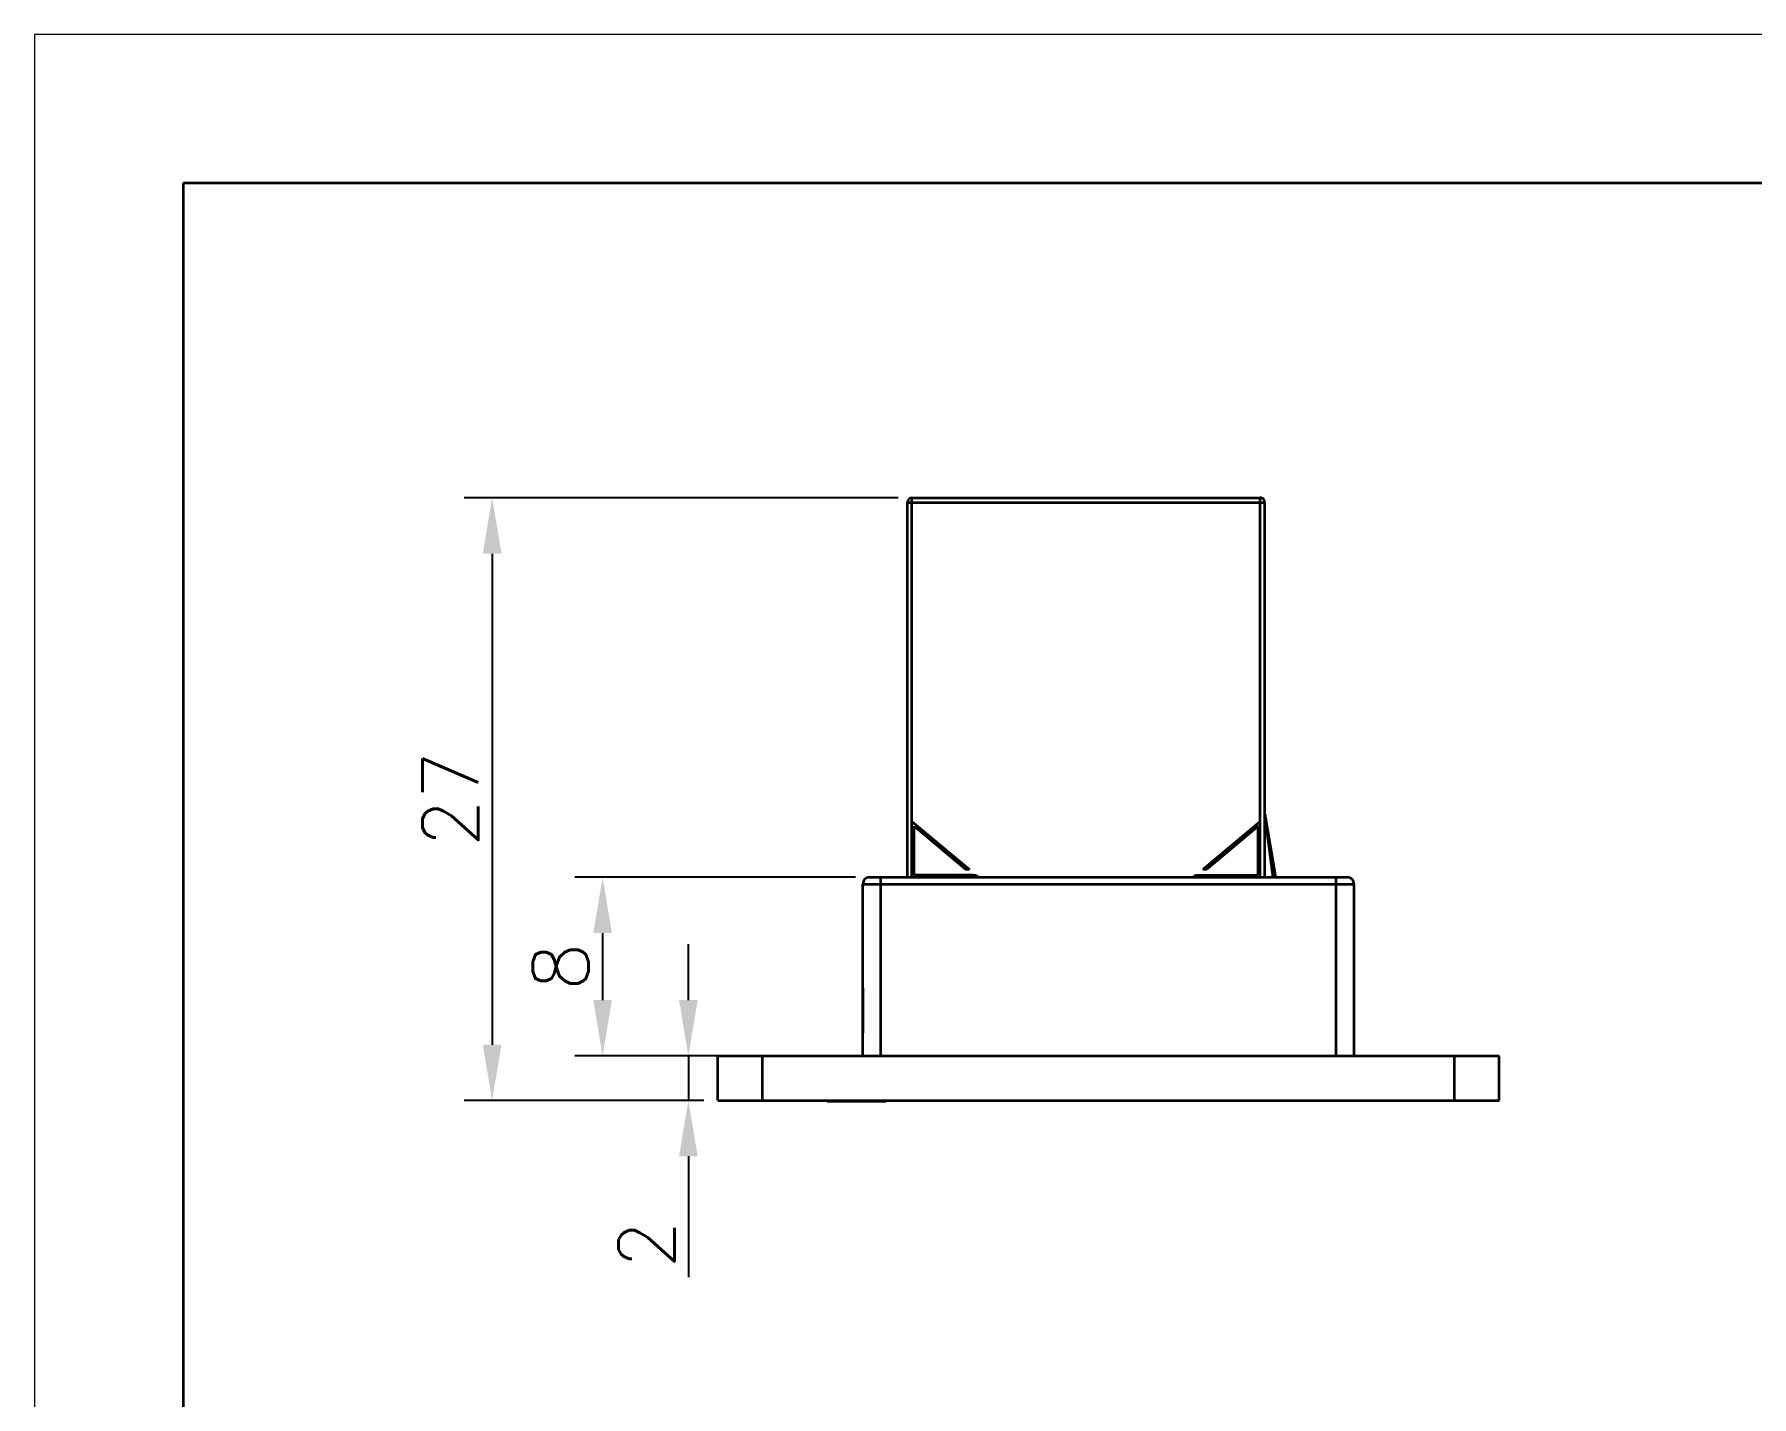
# Model space of a CAD drawing. Header units: millimetres. Extents: x -70 to 70, y -99 to 99.
# Drawn here: x -70 to 6.9, y 38 to 99 of the extents above; entities that cross this region are included whole.
import ezdxf

# ---------------------------------------------------------------- set-up
doc = ezdxf.new("R2010")
doc.units = ezdxf.units.MM
doc.header["$PDSIZE"] = -5
doc.layers.get('0').update_dxf_attribs({"lineweight": 18})
for name, color, linetype, lineweight in [('尺寸线层', 3, 'Continuous', 18), ('粗实线层', 7, 'Continuous', 35), ('细实线层', 7, 'Continuous', 18)]:
    doc.layers.add(name, color=color, linetype=linetype, lineweight=lineweight)
doc.styles.get("Standard").update_dxf_attribs({"font": 'txt.shx'})
doc.dimstyles.get("Standard").update_dxf_attribs({"dimtxt": 0.18, "dimasz": 0.18, "dimexe": 0.18, "dimexo": 0.0625, "dimgap": 0.09, "dimtad": 0, "dimtih": 1, "dimtoh": 1, "dimdec": 4, "dimzin": 0, "dimdsep": 46, "dimtxsty": 'Standard', "dimcen": 0.09, "dimdle": 0.36, "dimadec": 0, "dimazin": 0, "dimtfac": 1, "dimtdec": 4, "dimtofl": 0, "dimtmove": 0, "dimatfit": 3, "dimfxl": 1, "dimtolj": 1, "dimarcsym": 0})

# ---------------------------------------------------------------- blocks, each defined once
blk = doc.blocks.new('$CAXA_FRAME_13B17AC1$')
at = {"layer": '粗实线层'}
for p, q in [((95, 138.5), (-95, 138.5)), ((-95, 138.5), (-95, -138.5))]:
    blk.add_line(p, q, dxfattribs=at)
at = {"layer": '细实线层'}
for p, q in [((105, 148.5), (-105, 148.5)), ((-105, 148.5), (-105, -148.5))]:
    blk.add_line(p, q, dxfattribs=at)
blk = doc.blocks.new('*X3')
at = {"layer": 'Defpoints', "color": 0, "transparency": 16777216}
for p in [(-30.69, 78.229), (-49.495, 51.229), (-39.39, 51.229)]:
    blk.add_point(p, dxfattribs=at)
at = {"layer": '尺寸线层', "color": 0, "linetype": 'Continuous', "lineweight": -2, "transparency": 16777216}
for p, q in [((-31.315, 78.229), (-50.745, 78.229)), ((-49.495, 75.729), (-49.495, 53.729)), ((-40.015, 51.229), (-50.745, 51.229))]:
    blk.add_line(p, q, dxfattribs=at)
at = {"layer": '尺寸线层', "color": 0, "transparency": 16777216}
for points in [[(-49.912, 75.729), (-49.078, 75.729), (-49.495, 78.229)], [(-49.912, 53.729), (-49.078, 53.729), (-49.495, 51.229)]]:
    blk.add_solid(points, dxfattribs=at)
at = {"layer": '尺寸线层', "color": 0, "transparency": 16777216, "insert": (-51.37, 64.729), "char_height": 2.5, "width": 6.07143, "attachment_point": 5, "rotation": 90, "bg_fill": 3, "box_fill_scale": 1.1, "bg_fill_color": 256, "bg_fill_true_color": 13158600, "bg_fill_transparency": 0}
blk.add_mtext('\\A1;27', dxfattribs=at)
blk = doc.blocks.new('*X4')
at = {"layer": 'Defpoints', "color": 0, "transparency": 16777216}
for p in [(-39.39, 53.229), (-40.706, 51.229), (-39.39, 51.229)]:
    blk.add_point(p, dxfattribs=at)
at = {"layer": '尺寸线层', "color": 0, "linetype": 'Continuous', "lineweight": -2, "transparency": 16777216}
for p, q in [((-40.706, 55.729), (-40.706, 58.229)), ((-40.015, 53.229), (-41.956, 53.229)), ((-40.706, 53.229), (-40.706, 51.229)), ((-40.015, 51.229), (-41.956, 51.229)), ((-40.706, 48.729), (-40.706, 43.313))]:
    blk.add_line(p, q, dxfattribs=at)
at = {"layer": '尺寸线层', "color": 0, "transparency": 16777216}
for points in [[(-41.122, 55.729), (-40.289, 55.729), (-40.706, 53.229)], [(-41.122, 48.729), (-40.289, 48.729), (-40.706, 51.229)]]:
    blk.add_solid(points, dxfattribs=at)
at = {"layer": '尺寸线层', "color": 0, "transparency": 16777216, "insert": (-42.581, 44.771), "char_height": 2.5, "width": 5, "attachment_point": 5, "rotation": 90, "bg_fill": 3, "box_fill_scale": 1.1, "bg_fill_color": 256, "bg_fill_true_color": 13158600, "bg_fill_transparency": 0}
blk.add_mtext('\\A1;2', dxfattribs=at)
blk = doc.blocks.new('*D11')
at = {"color": 0, "lineweight": -2, "transparency": 16777216}
for p, q in [((-33.215, 61.229), (-45.798, 61.229)), ((-44.548, 58.729), (-44.548, 55.729)), ((-33.215, 53.229), (-45.798, 53.229))]:
    blk.add_line(p, q, dxfattribs=at)
at = {"color": 0, "transparency": 16777216}
for points in [[(-44.965, 58.729), (-44.131, 58.729), (-44.548, 61.229)], [(-44.965, 55.729), (-44.131, 55.729), (-44.548, 53.229)]]:
    blk.add_solid(points, dxfattribs=at)
at = {"layer": 'Defpoints', "color": 0, "transparency": 16777216}
for p in [(-32.59, 61.229), (-44.548, 53.229), (-32.59, 53.229)]:
    blk.add_point(p, dxfattribs=at)
at = {"color": 0, "transparency": 16777216, "insert": (-46.423, 57.229), "char_height": 2.5, "attachment_point": 5, "rotation": 90, "bg_fill": 3, "box_fill_scale": 1.1, "bg_fill_color": 256, "bg_fill_true_color": 13158600, "bg_fill_transparency": 0}
blk.add_mtext('\\A1;8', dxfattribs=at)

msp = doc.modelspace()

# ---------------------------------------------------------------- linework, layer by layer
at = {"layer": '粗实线层', "color": 7, "lineweight": 35, "ltscale": 0.3575}
for p, q in [((-30.89, 61.229), (-30.89, 78.029)), ((-30.89, 78.029), (-30.69, 78.029)), ((-30.69, 78.029), (-30.69, 78.229)), ((-30.69, 78.229), (-15.09, 78.229)), ((-30.69, 63.729), (-30.69, 78.029)), ((-30.69, 78.029), (-15.09, 78.029)), ((-15.09, 78.029), (-15.09, 78.229)), ((-15.09, 63.729), (-15.09, 78.029)), ((-15.09, 78.029), (-14.89, 78.029)), ((-14.89, 61.229), (-14.89, 78.029)), ((-14.52, 61.229), (-14.89, 64.04)), ((-14.89, 64.04), (-14.405, 61.229)), ((-30.69, 61.229), (-30.69, 63.729)), ((-30.69, 63.729), (-28.118, 61.586)), ((-30.59, 61.329), (-30.59, 63.516)), ((-30.59, 63.516), (-28.274, 61.586)), ((-15.09, 63.729), (-17.663, 61.586)), ((-15.19, 63.516), (-17.506, 61.586)), ((-15.19, 61.329), (-15.19, 63.516)), ((-15.09, 61.229), (-15.09, 63.729)), ((-28.118, 61.586), (-28.274, 61.586)), ((-17.506, 61.586), (-17.663, 61.586)), ((-32.89, 53.229), (-32.89, 60.929)), ((-32.89, 60.929), (-32.09, 60.929)), ((-32.59, 61.229), (-32.09, 61.229)), ((-32.09, 61.229), (-11.69, 61.229)), ((-32.09, 60.929), (-32.09, 61.229)), ((-32.09, 53.229), (-32.09, 60.929)), ((-32.09, 60.929), (-11.69, 60.929)), ((-27.69, 61.229), (-30.69, 61.229)), ((-30.338, 61.329), (-30.59, 61.329)), ((-27.966, 61.329), (-30.338, 61.329)), ((-27.966, 61.329), (-27.81, 61.329)), ((-27.81, 61.329), (-27.69, 61.229)), ((-17.97, 61.329), (-18.09, 61.229)), ((-18.09, 61.229), (-15.09, 61.229)), ((-17.97, 61.329), (-17.814, 61.329)), ((-17.814, 61.329), (-17.165, 61.329)), ((-17.165, 61.329), (-15.19, 61.329)), ((-11.69, 61.229), (-11.19, 61.229)), ((-11.69, 60.929), (-11.69, 61.229)), ((-11.69, 53.229), (-11.69, 60.929)), ((-11.69, 60.929), (-10.89, 60.929)), ((-10.89, 53.229), (-10.89, 60.929)), ((-32.89, 56.287), (-32.89, 56.285)), ((-32.89, 56.284), (-32.89, 56.283)), ((-32.89, 56.283), (-32.89, 56.279)), ((-32.89, 56.279), (-32.89, 56.273)), ((-32.89, 56.273), (-32.89, 56.265)), ((-32.89, 56.265), (-32.89, 56.254)), ((-32.89, 56.254), (-32.89, 56.24)), ((-32.89, 56.24), (-32.89, 56.224)), ((-32.89, 56.224), (-32.89, 56.206)), ((-32.89, 56.206), (-32.89, 56.185)), ((-32.89, 56.185), (-32.89, 56.162)), ((-32.89, 56.162), (-32.89, 56.137)), ((-32.89, 56.137), (-32.89, 56.11)), ((-32.89, 56.11), (-32.89, 56.082)), ((-32.89, 56.082), (-32.89, 56.053)), ((-32.89, 56.053), (-32.89, 56.022)), ((-32.89, 56.022), (-32.89, 55.99)), ((-32.89, 55.99), (-32.89, 55.957)), ((-32.89, 55.957), (-32.89, 55.922)), ((-32.89, 55.922), (-32.89, 55.886)), ((-32.89, 55.886), (-32.89, 55.848)), ((-32.89, 55.848), (-32.89, 55.809)), ((-32.89, 55.809), (-32.89, 55.771)), ((-32.89, 55.771), (-32.89, 55.735)), ((-32.89, 55.735), (-32.89, 55.7)), ((-32.89, 55.7), (-32.89, 55.667)), ((-32.89, 55.667), (-32.89, 55.636)), ((-32.89, 55.636), (-32.89, 55.606)), ((-32.89, 55.606), (-32.89, 55.578)), ((-32.89, 55.578), (-32.89, 55.551)), ((-32.89, 55.551), (-32.89, 55.527)), ((-32.89, 55.527), (-32.89, 55.503)), ((-32.89, 55.503), (-32.89, 55.479)), ((-32.89, 55.479), (-32.89, 55.456)), ((-32.89, 55.456), (-32.89, 55.433)), ((-32.89, 55.433), (-32.89, 55.41)), ((-32.89, 55.41), (-32.89, 55.388)), ((-32.89, 55.388), (-32.89, 55.366)), ((-32.89, 55.366), (-32.89, 55.344)), ((-32.89, 55.344), (-32.89, 55.323)), ((-32.89, 55.323), (-32.89, 55.302)), ((-32.89, 55.302), (-32.89, 55.275)), ((-32.89, 55.275), (-32.89, 55.174)), ((-32.89, 55.174), (-32.89, 55.121)), ((-32.89, 55.121), (-32.89, 55.108)), ((-32.89, 55.108), (-32.89, 55.093)), ((-32.89, 55.093), (-32.89, 55.077)), ((-32.89, 55.077), (-32.89, 55.061)), ((-32.89, 55.061), (-32.89, 55.043)), ((-32.89, 55.043), (-32.89, 55.023)), ((-32.89, 55.023), (-32.89, 55.003)), ((-32.89, 55.003), (-32.89, 54.981)), ((-32.89, 54.981), (-32.89, 54.959)), ((-32.89, 54.959), (-32.89, 54.935)), ((-32.89, 54.935), (-32.89, 54.91)), ((-32.89, 54.91), (-32.89, 54.885)), ((-32.89, 54.885), (-32.89, 54.859)), ((-32.89, 54.859), (-32.89, 54.833)), ((-32.89, 54.833), (-32.89, 54.807)), ((-32.89, 54.807), (-32.89, 54.78)), ((-32.89, 54.78), (-32.89, 54.753)), ((-32.89, 54.753), (-32.89, 54.725)), ((-32.89, 54.725), (-32.89, 54.697)), ((-32.89, 54.697), (-32.89, 54.668)), ((-32.89, 54.668), (-32.89, 54.633)), ((-32.89, 54.633), (-32.89, 54.6)), ((-32.89, 54.6), (-32.89, 54.567)), ((-32.89, 54.567), (-32.89, 54.536)), ((-32.89, 54.536), (-32.89, 54.506)), ((-32.89, 54.506), (-32.89, 54.477)), ((-32.89, 54.477), (-32.89, 54.45)), ((-32.89, 54.45), (-32.89, 54.424)), ((-32.89, 54.424), (-32.89, 54.399)), ((-32.89, 54.399), (-32.89, 54.375)), ((-32.89, 54.375), (-32.89, 54.353)), ((-32.89, 54.353), (-32.89, 54.333)), ((-32.89, 54.333), (-32.89, 54.316)), ((-32.89, 54.316), (-32.89, 54.301)), ((-32.89, 54.301), (-32.89, 54.288)), ((-32.89, 54.288), (-32.89, 54.278)), ((-32.89, 54.278), (-32.89, 54.27)), ((-32.89, 54.27), (-32.89, 54.264)), ((-32.89, 54.264), (-32.89, 54.261)), ((-32.89, 54.261), (-32.89, 54.259)), ((-39.39, 53.229), (-37.39, 53.229)), ((-39.39, 51.229), (-39.39, 53.229)), ((-37.39, 51.229), (-37.39, 53.229)), ((-37.39, 53.229), (-6.39, 53.229)), ((-6.39, 53.229), (-4.39, 53.229)), ((-6.39, 51.229), (-6.39, 53.229)), ((-4.39, 51.229), (-4.39, 53.229)), ((-39.39, 51.229), (-37.39, 51.229)), ((-37.39, 51.229), (-6.39, 51.229)), ((-34.496, 51.229), (-34.496, 51.179)), ((-34.334, 51.179), (-34.496, 51.179)), ((-34.338, 51.229), (-34.338, 51.179)), ((-34.338, 51.229), (-34.338, 51.179)), ((-34.338, 51.229), (-34.338, 51.179)), ((-34.338, 51.229), (-34.338, 51.179)), ((-34.334, 51.229), (-34.334, 51.179)), ((-34.334, 51.229), (-34.334, 51.179)), ((-34.264, 51.179), (-34.334, 51.179)), ((-34.264, 51.229), (-34.264, 51.179)), ((-34.237, 51.179), (-34.264, 51.179)), ((-34.237, 51.229), (-34.237, 51.179)), ((-34.235, 51.179), (-34.237, 51.179)), ((-34.235, 51.229), (-34.235, 51.179)), ((-34.233, 51.179), (-34.235, 51.179)), ((-34.233, 51.229), (-34.233, 51.179)), ((-34.23, 51.179), (-34.233, 51.179)), ((-34.23, 51.229), (-34.23, 51.179)), ((-34.226, 51.179), (-34.23, 51.179)), ((-34.226, 51.229), (-34.226, 51.179)), ((-34.221, 51.179), (-34.226, 51.179)), ((-34.221, 51.229), (-34.221, 51.179)), ((-34.216, 51.179), (-34.221, 51.179)), ((-34.215, 51.179), (-34.217, 51.179)), ((-34.216, 51.229), (-34.216, 51.179)), ((-34.21, 51.179), (-34.216, 51.179)), ((-34.21, 51.229), (-34.21, 51.179)), ((-34.204, 51.179), (-34.21, 51.179)), ((-34.204, 51.229), (-34.204, 51.179)), ((-34.197, 51.179), (-34.204, 51.179)), ((-34.197, 51.229), (-34.197, 51.179)), ((-34.189, 51.179), (-34.197, 51.179)), ((-34.189, 51.229), (-34.189, 51.179)), ((-34.18, 51.179), (-34.189, 51.179)), ((-34.18, 51.229), (-34.18, 51.179)), ((-34.171, 51.179), (-34.18, 51.179)), ((-34.171, 51.229), (-34.171, 51.179)), ((-34.161, 51.179), (-34.171, 51.179)), ((-34.161, 51.229), (-34.161, 51.179)), ((-34.149, 51.179), (-34.161, 51.179)), ((-34.149, 51.229), (-34.149, 51.179)), ((-34.137, 51.179), (-34.149, 51.179)), ((-34.137, 51.229), (-34.137, 51.179)), ((-34.124, 51.179), (-34.137, 51.179)), ((-34.124, 51.229), (-34.124, 51.179)), ((-34.11, 51.179), (-34.124, 51.179)), ((-34.11, 51.229), (-34.11, 51.179)), ((-34.096, 51.179), (-34.11, 51.179)), ((-34.096, 51.229), (-34.096, 51.179)), ((-34.08, 51.179), (-34.096, 51.179)), ((-34.08, 51.229), (-34.08, 51.179)), ((-34.063, 51.179), (-34.08, 51.179)), ((-34.063, 51.229), (-34.063, 51.179)), ((-32.125, 51.179), (-34.063, 51.179)), ((-32.125, 51.229), (-32.125, 51.179)), ((-32.111, 51.179), (-32.125, 51.179)), ((-32.111, 51.229), (-32.111, 51.179)), ((-32.097, 51.179), (-32.111, 51.179)), ((-32.097, 51.229), (-32.097, 51.179)), ((-32.085, 51.179), (-32.097, 51.179)), ((-32.085, 51.229), (-32.085, 51.179)), ((-32.073, 51.179), (-32.085, 51.179)), ((-32.073, 51.229), (-32.073, 51.179)), ((-32.063, 51.179), (-32.073, 51.179)), ((-32.063, 51.229), (-32.063, 51.179)), ((-32.053, 51.179), (-32.063, 51.179)), ((-32.053, 51.229), (-32.053, 51.179)), ((-32.044, 51.179), (-32.053, 51.179)), ((-32.044, 51.229), (-32.044, 51.179)), ((-32.036, 51.179), (-32.044, 51.179)), ((-32.036, 51.229), (-32.036, 51.179)), ((-32.029, 51.179), (-32.036, 51.179)), ((-32.029, 51.229), (-32.029, 51.179)), ((-32.022, 51.179), (-32.029, 51.179)), ((-32.022, 51.229), (-32.022, 51.179)), ((-32.017, 51.179), (-32.022, 51.179)), ((-32.017, 51.229), (-32.017, 51.179)), ((-32.012, 51.179), (-32.017, 51.179)), ((-32.012, 51.229), (-32.012, 51.179)), ((-32.007, 51.179), (-32.012, 51.179)), ((-32.007, 51.229), (-32.007, 51.179)), ((-32.003, 51.179), (-32.007, 51.179)), ((-32.003, 51.229), (-32.003, 51.179)), ((-31.999, 51.179), (-32.003, 51.179)), ((-31.999, 51.229), (-31.999, 51.179)), ((-31.995, 51.179), (-31.999, 51.179)), ((-31.995, 51.229), (-31.995, 51.179)), ((-31.992, 51.179), (-31.995, 51.179)), ((-31.992, 51.229), (-31.992, 51.179)), ((-31.99, 51.179), (-31.992, 51.179)), ((-31.99, 51.229), (-31.99, 51.179)), ((-31.988, 51.179), (-31.99, 51.179)), ((-31.988, 51.229), (-31.988, 51.179)), ((-31.986, 51.179), (-31.988, 51.179)), ((-31.986, 51.229), (-31.986, 51.179)), ((-31.959, 51.179), (-31.986, 51.179)), ((-31.959, 51.229), (-31.959, 51.179)), ((-31.897, 51.179), (-31.959, 51.179)), ((-31.897, 51.229), (-31.897, 51.179)), ((-31.882, 51.179), (-31.897, 51.179)), ((-31.882, 51.229), (-31.882, 51.179)), ((-31.868, 51.179), (-31.882, 51.179)), ((-31.868, 51.229), (-31.868, 51.179)), ((-31.858, 51.179), (-31.868, 51.179)), ((-31.858, 51.229), (-31.858, 51.179)), ((-31.853, 51.179), (-31.858, 51.179)), ((-31.853, 51.229), (-31.853, 51.179)), ((-31.851, 51.179), (-31.853, 51.179)), ((-31.851, 51.229), (-31.851, 51.179)), ((-30.69, 51.229), (-15.09, 51.229)), ((-28.463, 51.229), (-28.443, 51.229)), ((-28.443, 51.229), (-28.422, 51.229)), ((-28.422, 51.229), (-28.399, 51.229)), ((-28.399, 51.229), (-28.376, 51.229)), ((-28.376, 51.229), (-28.351, 51.229)), ((-28.351, 51.229), (-28.325, 51.229)), ((-28.325, 51.229), (-28.297, 51.229)), ((-28.297, 51.229), (-28.269, 51.229)), ((-28.269, 51.229), (-28.239, 51.229)), ((-28.239, 51.229), (-28.208, 51.229)), ((-28.208, 51.229), (-28.176, 51.229)), ((-28.176, 51.229), (-28.146, 51.229)), ((-28.146, 51.229), (-28.115, 51.229)), ((-28.115, 51.229), (-28.085, 51.229)), ((-28.085, 51.229), (-28.056, 51.229)), ((-28.056, 51.229), (-28.028, 51.229)), ((-28.028, 51.229), (-27.999, 51.229)), ((-27.999, 51.229), (-27.972, 51.229)), ((-27.972, 51.229), (-27.945, 51.229)), ((-27.945, 51.229), (-27.918, 51.229)), ((-27.918, 51.229), (-27.904, 51.229)), ((-27.904, 51.229), (-27.89, 51.229)), ((-27.89, 51.229), (-27.876, 51.229)), ((-27.876, 51.229), (-27.863, 51.229)), ((-27.863, 51.229), (-27.851, 51.229)), ((-27.851, 51.229), (-27.839, 51.229)), ((-27.839, 51.229), (-27.828, 51.229)), ((-27.828, 51.229), (-27.817, 51.229)), ((-27.817, 51.229), (-27.806, 51.229)), ((-27.806, 51.229), (-27.797, 51.229)), ((-27.797, 51.229), (-27.787, 51.229)), ((-27.787, 51.229), (-27.779, 51.229)), ((-27.779, 51.229), (-27.772, 51.229)), ((-27.772, 51.229), (-27.766, 51.229)), ((-27.766, 51.229), (-27.76, 51.229)), ((-27.76, 51.229), (-27.756, 51.229)), ((-27.756, 51.229), (-27.753, 51.229)), ((-27.753, 51.229), (-27.75, 51.229)), ((-27.75, 51.229), (-27.749, 51.229)), ((-6.39, 51.229), (-4.39, 51.229))]:
    msp.add_line(p, q, dxfattribs=at)
for centre, radius, start, end in [((-30.69, 78.029), 0.2, 90, 180), ((-15.09, 78.029), 0.2, 359.99999, 90), ((-32.59, 60.929), 0.3, 90, 180), ((-11.19, 60.929), 0.3, 359.99999, 90)]:
    msp.add_arc(centre, radius, start, end, dxfattribs=at)

# ---------------------------------------------------------------- block references
at = {"layer": '粗实线层', "xscale": 0.6666666666666666, "yscale": 0.6666666666666666, "zscale": 0.6666666666666666}
msp.add_blockref('$CAXA_FRAME_13B17AC1$', (0, 0), dxfattribs=at)

# ---------------------------------------------------------------- next in the draw order: dimensions: what is measured, and where the dimension line sits
at = {"layer": '尺寸线层', "color": 7}
dim = msp.add_linear_dim(base=(-49.495, 51.229), p1=(-30.69, 78.229), p2=(-39.39, 51.229), angle=90, dimstyle='Standard', override={"dimtxt": 2.5, "dimasz": 2.5, "dimexe": 1.25, "dimexo": 0.625, "dimgap": 0.625, "dimtad": 1, "dimtih": 0, "dimtoh": 0, "dimdec": 2, "dimzin": 8, "dimdsep": 44, "dimsah": 1, "dimdle": 5, "dimtdec": 2, "dimtofl": 1, "dimatfit": 0, "dimtfill": 1}, dxfattribs=at)
dim.commit()
dim.dimension.update_dxf_attribs({"geometry": '*X3', "text_midpoint": (-51.37, 64.729)})

# ---------------------------------------------------------------- next in the draw order: dimensions: what is measured, and where the dimension line sits
dim = msp.add_linear_dim(base=(-40.706, 51.229), p1=(-39.39, 53.229), p2=(-39.39, 51.229), angle=90, dimstyle='Standard', override={"dimtxt": 2.5, "dimasz": 2.5, "dimexe": 1.25, "dimexo": 0.625, "dimgap": 0.625, "dimtad": 1, "dimtih": 0, "dimtoh": 0, "dimdec": 2, "dimzin": 8, "dimdsep": 44, "dimsah": 1, "dimdle": 5, "dimtdec": 2, "dimtofl": 1, "dimatfit": 0, "dimtfill": 1}, dxfattribs=at)
dim.commit()
dim.dimension.update_dxf_attribs({"geometry": '*X4', "text_midpoint": (-40.706, 44.771), "dimtype": 160})

# ---------------------------------------------------------------- next in the draw order: dimensions: what is measured, and where the dimension line sits
dim = msp.add_linear_dim(base=(-44.548, 53.229), p1=(-32.59, 61.229), p2=(-32.59, 53.229), angle=90, dimstyle='Standard', override={"dimtxt": 2.5, "dimasz": 2.5, "dimexe": 1.25, "dimexo": 0.625, "dimgap": 0.625, "dimtad": 1, "dimtih": 0, "dimtoh": 0, "dimdec": 2, "dimzin": 8, "dimdsep": 44, "dimdle": 5, "dimtdec": 2, "dimtofl": 1, "dimatfit": 0, "dimtfill": 1, "dimarcsym": 1})
dim.commit()
dim.dimension.update_dxf_attribs({"geometry": '*D11', "text_midpoint": (-46.423, 57.229)})

doc.saveas('drawing.dxf')
